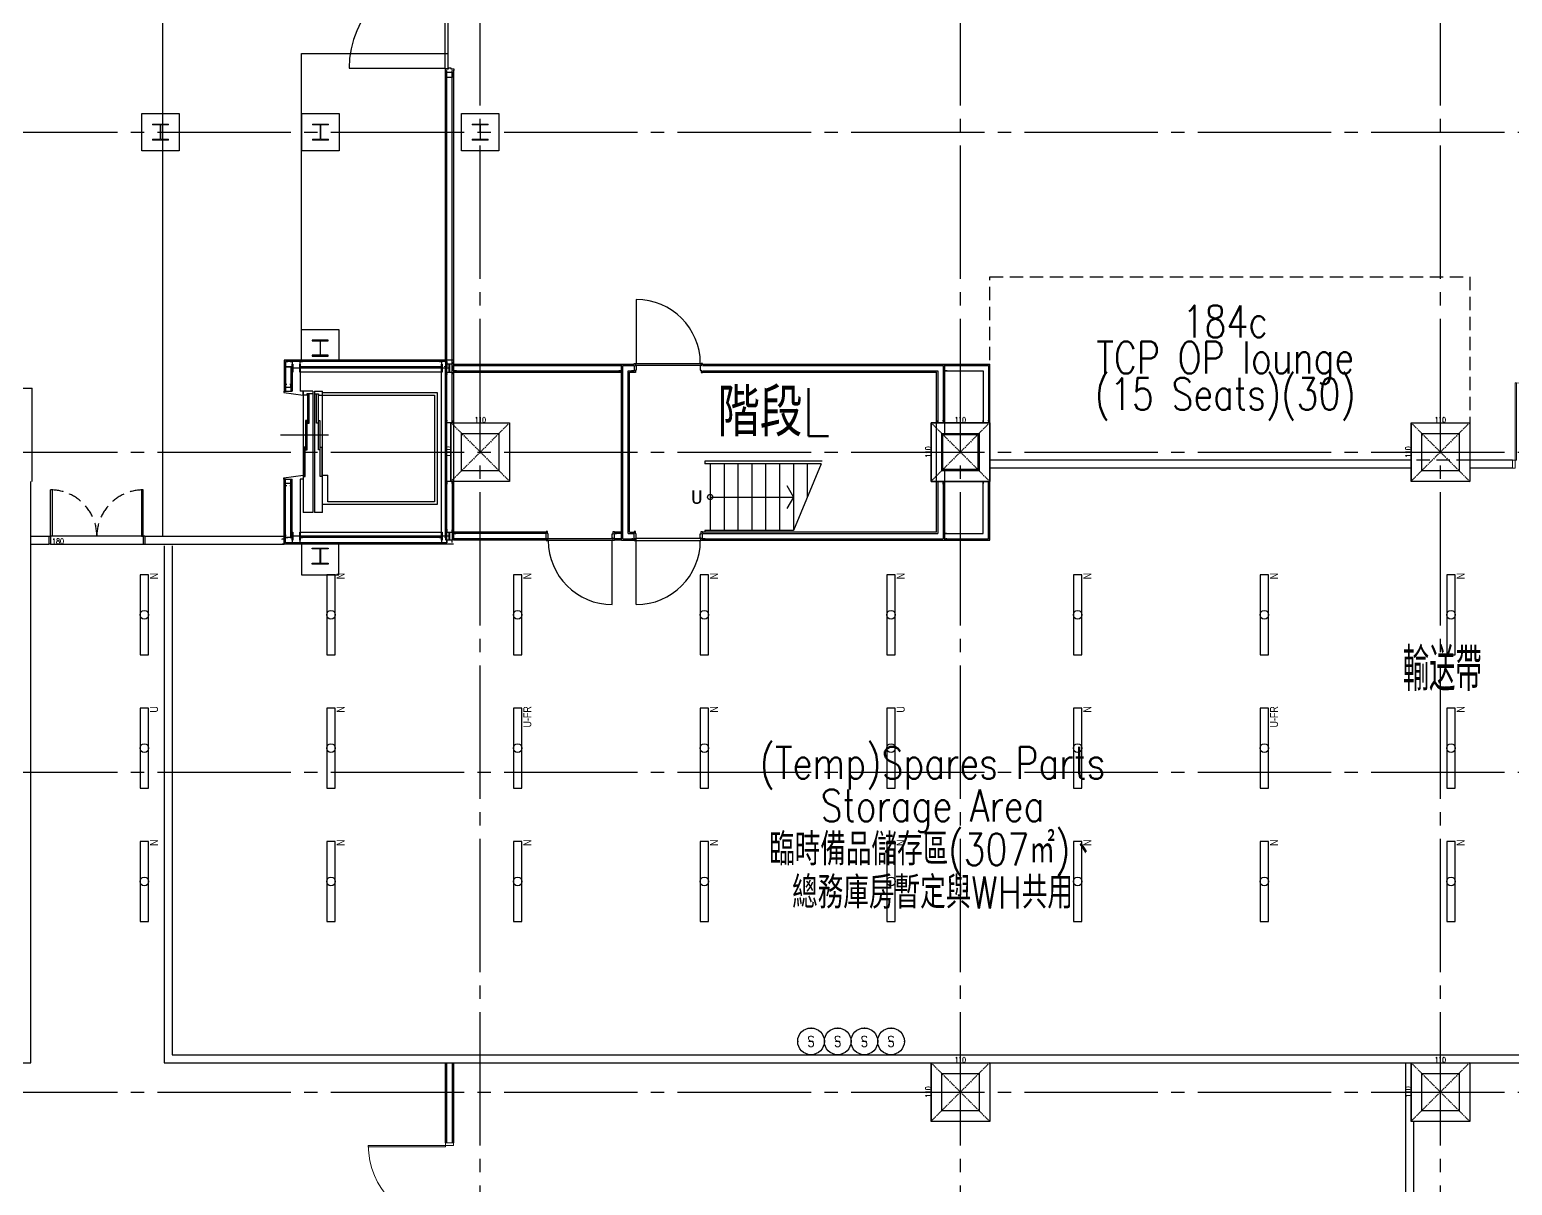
# Model space of a CAD drawing. Header units: millimetres. Extents: x -25195 to 195597, y 6477 to 112111.
# Drawn here: x 20815 to 23595, y 13775 to 15942 of the extents above; entities that cross this region are included whole.
import ezdxf
from ezdxf.enums import TextEntityAlignment as Align

# ---------------------------------------------------------------- set-up
doc = ezdxf.new("R2010")
doc.units = ezdxf.units.MM
doc.header["$LTSCALE"] = 100
doc.linetypes.add('X-N-FAB-L10$0$COL-CEN-LIN', pattern=[3.25, 2.5, -0.25, 0.25, -0.25])
doc.linetypes.add('X-N-FAB-L10$0$HIDDEN', pattern=[0.375, 0.25, -0.125])
for name, color, linetype in [('0-XREF', 7, 'Continuous'), ('188K-SM-06-F1-L10-ELEC-LIGHT-Y2257103$0$E-LIGHT(W)-N', 8, 'Continuous'), ('188K-SM-06-F1-L10-ELEC-LIGHT-Y2257103$0$E-LIGHT(W)-U FR', 8, 'Continuous'), ('188K-SM-06-F1-L10-ELEC-LIGHT-Y2257103$0$E-LIGHT(W)-U XLPE', 8, 'Continuous'), ('188K-SM-06-F1-L10-ELEC-LIGHT-Y2257103$0$E-LIGHT-SW', 8, 'Continuous'), ('X-N-FAB-L10$0$08', 8, 'Continuous'), ('X-N-FAB-L10$0$4', 8, 'Continuous'), ('X-N-FAB-L10$0$A-WALL-IN', 8, 'Continuous'), ('X-N-FAB-L10$0$BEAM', 8, 'Continuous'), ('X-N-FAB-L10$0$BLOCK', 8, 'Continuous'), ('X-N-FAB-L10$0$CCL', 8, 'X-N-FAB-L10$0$COL-CEN-LIN'), ('X-N-FAB-L10$0$COL', 8, 'Continuous'), ('X-N-FAB-L10$0$COL-S', 8, 'Continuous'), ('X-N-FAB-L10$0$DOOR', 8, 'Continuous'), ('X-N-FAB-L10$0$DOORSILL', 8, 'Continuous'), ('X-N-FAB-L10$0$TXT-CODE', 8, 'Continuous'), ('X-N-FAB-L10$0$WALL-P', 8, 'Continuous')]:
    doc.layers.add(name, color=color, linetype=linetype)
doc.layers.add('188K-SM-06-F1-L10-ELEC-LIGHT-Y2257103$0$Defpoints-CAS', color=8, linetype='Continuous', plot=False)
doc.layers.add('X-N-FAB-L10$0$STEEL1', color=8, linetype='Continuous', lineweight=0)
doc.styles.add('188K-SM-06-F1-L10-ELEC-LIGHT-Y2257103$0$F12P8-SM-03-C40-ELEC-LIGHT-L209207$0$Standard', font='txt.shx', dxfattribs={"bigfont": 'chineset.shx'})
doc.styles.add('188K-SM-06-F1-L10-ELEC-LIGHT-Y2257103$0$Standard', font='arial.ttf')
doc.styles.add('X-N-FAB-L10$0$ATS', font='monotxt.shx', dxfattribs={"bigfont": 'BIGFONT.shx'})
doc.styles.add('X-N-FAB-L10$0$CHINA', font='simplex.shx', dxfattribs={"width": 0.75, "bigfont": 'chineset.shx'})
doc.styles.add('X-N-FAB-L10$0$DIM', font='simplex.shx', dxfattribs={"width": 0.67, "bigfont": 'chineset.shx'})
doc.styles.add('X-N-FAB-L10$0$JEH', font='SIMPLEX.shx', dxfattribs={"bigfont": 'genie.shx'})
doc.styles.add('X-N-FAB-L10$0$ROMS', font='ROMANS', dxfattribs={"bigfont": 'EXTFONT'})
doc.dimstyles.new('X-N-FAB-L10$0$JJP_005_defpoint', dxfattribs={"dimtxt": 20, "dimasz": 0.5, "dimexe": 0.5, "dimexo": 0.5, "dimgap": 0.5, "dimtad": 1, "dimdsep": 46, "dimtxsty": 'X-N-FAB-L10$0$DIM', "dimblk": 'X-N-FAB-L10$0$_None', "dimcen": 10, "dimclrd": 256, "dimclre": 256, "dimclrt": 256, "dimadec": 0, "dimazin": 0, "dimtfac": 1, "dimtix": 1, "dimtmove": 2, "dimatfit": 3, "dimldrblk": 'X-N-FAB-L10$0$_None', "dimfxl": 0.5, "dimtolj": 1, "dimtzin": 0, "dimarcsym": 0})

# ---------------------------------------------------------------- blocks, each defined once
blk = doc.blocks.new('*U80')
at = {"ltscale": 600}
blk.add_lwpolyline([(75, 8.1), (-75, 8.1), (-75, -8.1), (75, -8.1)], close=True, dxfattribs=at)
blk.add_circle((0, 0), 8.1, dxfattribs=at)
at = {"style": '188K-SM-06-F1-L10-ELEC-LIGHT-Y2257103$0$Standard', "width": 0.8}
blk.add_text('N', height=15, rotation=360, dxfattribs=at).set_placement((78.5, -18.1), align=Align.MIDDLE_RIGHT)
blk = doc.blocks.new('*U81')
at = {"ltscale": 600}
blk.add_lwpolyline([(-75, -8.1), (75, -8.1), (75, 8.1), (-75, 8.1)], close=True, dxfattribs=at)
blk.add_circle((0, 0), 8.1, dxfattribs=at)
at = {"style": '188K-SM-06-F1-L10-ELEC-LIGHT-Y2257103$0$Standard', "width": 0.8}
blk.add_text('U', height=15, rotation=360, dxfattribs=at).set_placement((78.5, -18.1), align=Align.MIDDLE_RIGHT)
blk = doc.blocks.new('*U82')
at = {"ltscale": 600}
blk.add_lwpolyline([(-75, -8.1), (75, -8.1), (75, 8.1), (-75, 8.1)], close=True, dxfattribs=at)
blk.add_circle((0, 0), 8.1, dxfattribs=at)
at = {"style": '188K-SM-06-F1-L10-ELEC-LIGHT-Y2257103$0$Standard', "width": 0.8}
blk.add_text('U-FR', height=15, rotation=360, dxfattribs=at).set_placement((78.5, -18.1), align=Align.MIDDLE_RIGHT)
blk = doc.blocks.new('*U74')
blk.add_circle((0, 0), 25)
at = {"layer": '188K-SM-06-F1-L10-ELEC-LIGHT-Y2257103$0$Defpoints-CAS'}
blk.add_lwpolyline([(-3.5, 0.46), (3.5, 0.46), (3.5, -0.46), (-3.5, -0.46)], close=True, dxfattribs=at)
for p in [(-25, 0), (0, 25), (25, 0), (0, -25)]:
    blk.add_point(p, dxfattribs=at)
at = {"style": '188K-SM-06-F1-L10-ELEC-LIGHT-Y2257103$0$F12P8-SM-03-C40-ELEC-LIGHT-L209207$0$Standard', "width": 0.8}
blk.add_text('S', height=20, dxfattribs=at).set_placement((0, 0), align=Align.MIDDLE_CENTER)
blk = doc.blocks.new('188K-SM-06-F1-L10-ELEC-LIGHT-Y2257103')
at = {"layer": '188K-SM-06-F1-L10-ELEC-LIGHT-Y2257103$0$E-LIGHT(W)-N', "rotation": 90}
for p in [(21030, 14845), (21380, 14845), (21730, 14845), (22080, 14845), (22430, 14845), (22780, 14845), (23130, 14845), (23480, 14845), (21380, 14595), (22080, 14595), (22780, 14595), (23480, 14595), (21030, 14345), (21380, 14345), (21730, 14345), (22080, 14345), (22430, 14345), (22780, 14345), (23130, 14345), (23480, 14345)]:
    blk.add_blockref('*U80', p, dxfattribs=at)
at = {"layer": '188K-SM-06-F1-L10-ELEC-LIGHT-Y2257103$0$E-LIGHT(W)-U FR', "rotation": 90}
for p in [(21730, 14595), (23130, 14595)]:
    blk.add_blockref('*U82', p, dxfattribs=at)
at = {"layer": '188K-SM-06-F1-L10-ELEC-LIGHT-Y2257103$0$E-LIGHT(W)-U XLPE', "rotation": 90}
for p in [(21030, 14595), (22430, 14595)]:
    blk.add_blockref('*U81', p, dxfattribs=at)
at = {"layer": '188K-SM-06-F1-L10-ELEC-LIGHT-Y2257103$0$E-LIGHT-SW'}
for p in [(22280, 14045), (22330, 14045), (22380, 14045), (22430, 14045)]:
    blk.add_blockref('*U74', p, dxfattribs=at)
blk = doc.blocks.new('X-N-FAB-L10$0$萬用門(22改)-REVISED[26]_1')
at = {"layer": 'X-N-FAB-L10$0$DOOR', "color": 4, "lineweight": 0}
for p, q in [((1368.5, 6015), (1368.5, 6020)), ((1368.5, 6020), (1383.5, 6020)), ((1383.5, 6015), (1368.5, 6015)), ((1383.5, 6020), (1383.5, 6015)), ((1383.5, 6015), (1528.5, 6015)), ((1383.5, 6012), (1383.5, 6015)), ((1528.5, 6012), (1383.5, 6012)), ((1528.5, 6015), (1528.5, 6012)), ((1383.5, 5728), (1528.5, 5728)), ((1383.5, 5725), (1383.5, 5728)), ((1528.5, 5728), (1528.5, 5725)), ((1368.5, 5720), (1368.5, 5725)), ((1368.5, 5725), (1383.5, 5725)), ((1383.5, 5720), (1368.5, 5720)), ((1528.5, 5725), (1383.5, 5725)), ((1383.5, 5725), (1383.5, 5720))]:
    blk.add_line(p, q, dxfattribs=at)
for centre, start, end in [((1383.5, 6015), 270, 0), ((1383.5, 5725), 0, 90)]:
    blk.add_arc(centre, 145, start, end, dxfattribs=at)
blk = doc.blocks.new('X-N-FAB-L10$0$A$C08dda4ec')
at = {"layer": 'X-N-FAB-L10$0$COL'}
blk.add_lwpolyline([(0, 70), (70, 70), (70, 0), (0, 0)], close=True, dxfattribs=at)
at = {"layer": 'X-N-FAB-L10$0$STEEL1'}
blk.add_lwpolyline([(20, 50), (50, 50), (50, 48.5), (35.5, 48.5), (35.5, 21.5), (50, 21.5), (50, 20), (20, 20), (20, 21.5), (34.5, 21.5), (34.5, 48.5), (20, 48.5)], close=True, dxfattribs=at)
blk = doc.blocks.new('*D153')
at = {"layer": 'DefPoints', "lineweight": -2, "transparency": 16777216}
blk.add_line((0, 0), (110, 0), dxfattribs=at)
at = {"layer": 'DefPoints', "color": 0, "transparency": 16777216}
for p in [(0, 0), (110, 0), (110, 0)]:
    blk.add_point(p, dxfattribs=at)
at = {"layer": 'DefPoints', "transparency": 16777216, "insert": (55, 5.5), "char_height": 10, "attachment_point": 5, "style": 'X-N-FAB-L10$0$DIM'}
blk.add_mtext('\\A1;110', dxfattribs=at)
blk = doc.blocks.new('X-N-FAB-L10$0$_None')
blk = doc.blocks.new('*D154')
at = {"layer": 'DefPoints', "lineweight": -2, "transparency": 16777216}
blk.add_line((0, 0), (0, -110), dxfattribs=at)
at = {"layer": 'DefPoints', "color": 0, "transparency": 16777216}
for p in [(0, 0), (0, -110), (0, -110)]:
    blk.add_point(p, dxfattribs=at)
at = {"layer": 'DefPoints', "transparency": 16777216, "insert": (-5.5, -55), "char_height": 10, "attachment_point": 5, "rotation": 90, "style": 'X-N-FAB-L10$0$DIM'}
blk.add_mtext('\\A1;110', dxfattribs=at)
blk = doc.blocks.new('X-N-FAB-L10$0$A$C5b9bb6f0')
at = {"layer": 'X-N-FAB-L10$0$08'}
for p, q in [((23734.1, 6156.2), (23734.1, 7799)), ((23994.1, 7061.5), (24268.1, 7061.5)), ((23994.1, 6486.5), (23994.1, 7061.5)), ((24083.1, 7034), (24263.1, 7034)), ((24264.1, 6486.5), (24264.1, 7029.5)), ((24266.6, 6149), (24266.6, 7029.5)), ((24276.6, 6369), (24276.6, 7029.5)), ((24279.1, 7029.5), (24279.1, 6149)), ((24621.6, 6600), (24621.6, 6480)), ((24264.1, 6511.5), (24264.1, 6149)), ((24279.1, 6486.5), (23961.6, 6486.5)), ((23961.6, 6486.5), (23961.6, 6428)), ((24266.6, 6484), (23964.1, 6484)), ((23964.1, 6484), (23964.1, 6428)), ((24279.1, 6479), (24594.1, 6479)), ((24594.1, 6149), (24594.1, 6479)), ((24594.1, 6479), (24617.6, 6479)), ((24745.6, 6479), (25199.1, 6479)), ((25199.1, 6479), (25199.1, 6349)), ((25199.1, 6479), (25284.1, 6479)), ((25284.1, 6149), (25284.1, 6479)), ((23976.6, 6474), (23964.1, 6474)), ((23974.1, 6474), (23974.1, 6428)), ((23976.6, 6474), (23976.6, 6428)), ((24256.6, 6474), (23991.6, 6474)), ((24256.6, 6471.5), (23991.6, 6471.5)), ((24264.1, 6156.9), (24264.1, 6471.2)), ((24279.1, 6476.5), (24594.1, 6476.5)), ((24279.1, 6466.5), (24594.1, 6466.5)), ((24279.1, 6464), (24594.1, 6464)), ((24594.1, 6464), (24594.1, 6164)), ((24594.1, 6464), (24594.1, 6464)), ((24596.6, 6151.5), (24596.6, 6476.5)), ((24596.6, 6476.5), (24617.6, 6476.5)), ((24606.6, 6161.5), (24606.6, 6466.5)), ((24606.6, 6466.5), (24617.6, 6466.5)), ((24609.1, 6164), (24609.1, 6464)), ((24609.1, 6464), (24617.6, 6464)), ((24745.6, 6476.5), (25196.6, 6476.5)), ((24745.6, 6466.5), (25186.6, 6466.5)), ((24745.6, 6464), (25184.1, 6464)), ((25184.1, 6164), (25184.1, 6464)), ((25186.6, 6466.5), (25186.6, 6369)), ((25196.6, 6476.5), (25196.6, 6369)), ((25199.1, 6476.5), (25281.6, 6476.5)), ((25199.1, 6466.5), (25271.6, 6466.5)), ((25271.6, 6466.5), (25271.6, 6369)), ((25281.6, 6476.5), (25281.6, 6369)), ((22439.1, 6434), (23489.1, 6434)), ((23489.1, 6259), (23489.1, 6434)), ((23961.6, 6428), (23976.6, 6428)), ((23996.9, 6428), (23996.9, 6200.5)), ((24015.1, 6428), (23996.9, 6428)), ((24015.1, 6423), (24003.9, 6423)), ((24003.9, 6423), (24003.9, 6420.5)), ((24015.1, 6428), (24015.1, 6200.5)), ((24018.1, 6428), (24018.1, 6200.5)), ((24018.1, 6428), (24032.9, 6428)), ((24018.1, 6423), (24025.9, 6423)), ((24025.9, 6423), (24025.9, 6420.5)), ((24032.9, 6200.5), (24032.9, 6428)), ((24032.9, 6425.5), (24247.9, 6425.5)), ((24247.9, 6425.5), (24247.9, 6215.5)), ((24003.9, 6420.5), (23996.9, 6420.5)), ((24025.9, 6420.5), (24242.9, 6420.5)), ((24042.9, 6420.5), (24042.9, 6420.5)), ((24242.9, 6420.5), (24242.9, 6220.5)), ((24044.6, 6345.5), (23954.6, 6345.5)), ((24970.2, 6297), (24750.1, 6297)), ((24750.1, 6297), (24750.1, 6292)), ((24968.1, 6292), (24750.1, 6292)), ((24760.1, 6292), (24760.1, 6167)), ((24786.1, 6292), (24786.1, 6167)), ((24812.1, 6292), (24812.1, 6167)), ((24838.1, 6292), (24838.1, 6167)), ((24864.1, 6292), (24864.1, 6167)), ((24890.1, 6292), (24890.1, 6167)), ((24968.1, 6292), (24916.1, 6167)), ((24916.1, 6292), (24916.1, 6167)), ((24942.1, 6292), (24942.1, 6229.5)), ((23961.6, 6263), (23976.6, 6263)), ((23961.6, 6141.5), (23961.6, 6263)), ((23964.1, 6144), (23964.1, 6263)), ((23974.1, 6154), (23974.1, 6263)), ((23976.6, 6154), (23976.6, 6263)), ((24032.9, 6270.5), (24042.9, 6270.5)), ((24042.9, 6220.5), (24042.9, 6270.5)), ((24276.6, 6259), (24276.6, 6149)), ((25186.6, 6259), (25186.6, 6161.5)), ((25196.6, 6259), (25196.6, 6151.5)), ((25199.1, 6279), (25199.1, 6149)), ((25271.6, 6161.5), (25271.6, 6259)), ((25281.6, 6151.5), (25281.6, 6259)), ((24760.1, 6229.5), (24916.1, 6229.5)), ((24015.1, 6200.5), (23996.9, 6200.5)), ((24032.9, 6200.5), (24018.1, 6200.5)), ((24247.9, 6215.5), (24032.9, 6215.5)), ((24242.9, 6220.5), (24042.9, 6220.5)), ((23976.6, 6154), (23964.1, 6154)), ((24266.6, 6144), (23964.1, 6144)), ((24256.6, 6156.5), (23991.6, 6156.5)), ((24256.6, 6154), (23991.6, 6154)), ((24452.6, 6164), (24279.1, 6164)), ((24452.6, 6161.5), (24279.1, 6161.5)), ((24452.6, 6151.5), (24279.1, 6151.5)), ((24452.6, 6149), (24279.1, 6149)), ((24576.6, 6028), (24576.6, 6148)), ((24594.1, 6164), (24580.6, 6164)), ((24594.1, 6161.5), (24580.6, 6161.5)), ((24594.1, 6151.5), (24580.6, 6151.5)), ((24594.1, 6149), (24580.6, 6149)), ((24594.1, 6149), (24617.6, 6149)), ((24596.6, 6151.5), (24617.6, 6151.5)), ((24606.6, 6161.5), (24617.6, 6161.5)), ((24609.1, 6164), (24617.6, 6164)), ((24621.6, 6028), (24621.6, 6148)), ((25184.1, 6164), (24745.6, 6164)), ((24745.6, 6161.5), (25186.6, 6161.5)), ((24745.6, 6151.5), (25196.6, 6151.5)), ((24745.6, 6149), (25199.1, 6149)), ((24916.1, 6167), (24750.1, 6167)), ((24750.1, 6167), (24750.1, 6164)), ((25199.1, 6161.5), (25271.6, 6161.5)), ((25199.1, 6151.5), (25281.6, 6151.5)), ((25199.1, 6149), (25284.1, 6149)), ((24279.1, 6141.5), (23961.6, 6141.5))]:
    blk.add_line(p, q, dxfattribs=at)
for points in [[(24263.1, 7032.5), (24263.1, 7214), (24268.1, 7214), (24268.1, 7032.5)], [(24266.6, 7016.5), (24266.6, 7026.5), (24276.6, 7026.5), (24276.6, 7016.5)], [(24014.1, 6494), (24044.1, 6494), (24044.1, 6495.5), (24029.6, 6495.5), (24029.6, 6522.5), (24044.1, 6522.5), (24044.1, 6524), (24014.1, 6524), (24014.1, 6522.5), (24028.6, 6522.5), (24028.6, 6495.5), (24014.1, 6495.5)], [(23976.6, 6464), (23976.6, 6479), (23977.6, 6479), (23977.6, 6471.9), (23990.6, 6471.9), (23990.6, 6479), (23991.6, 6479), (23991.6, 6464), (23990.6, 6464), (23990.6, 6471.2), (23977.6, 6471.2), (23977.6, 6464)], [(24256.6, 6464), (24256.6, 6479), (24257.6, 6479), (24257.6, 6471.9), (24270.6, 6471.9), (24270.6, 6479), (24271.6, 6479), (24271.6, 6464), (24270.6, 6464), (24270.6, 6471.2), (24257.6, 6471.2), (24257.6, 6464)], [(24620.6, 6480), (24742.6, 6480), (24742.6, 6476), (24620.6, 6476)], [(24007.9, 6423), (24004.9, 6423), (24004.9, 6368), (24007.9, 6368)], [(24021.9, 6423), (24024.9, 6423), (24024.9, 6368), (24021.9, 6368)], [(24004.4, 6373), (24001.4, 6373), (24001.4, 6318), (24004.4, 6318)], [(24025.4, 6373), (24028.4, 6373), (24028.4, 6318), (24025.4, 6318)], [(25174.1, 6259), (25284.1, 6259), (25284.1, 6369), (25174.1, 6369)], [(26074.1, 6369), (26184.1, 6369), (26184.1, 6259), (26074.1, 6259)], [(25194.1, 6279), (25194.1, 6349), (25264.1, 6349), (25264.1, 6279)], [(25196.1, 6281), (25196.1, 6347), (25262.1, 6347), (25262.1, 6281)], [(26094.1, 6349), (26164.1, 6349), (26164.1, 6279), (26094.1, 6279)], [(24000.9, 6323), (23997.9, 6323), (23997.9, 6268), (24000.9, 6268)], [(24028.9, 6323), (24031.9, 6323), (24031.9, 6268), (24028.9, 6268)], [(23976.6, 6149), (23976.6, 6164), (23977.6, 6164), (23977.6, 6156.9), (23990.6, 6156.9), (23990.6, 6164), (23991.6, 6164), (23991.6, 6149), (23990.6, 6149), (23990.6, 6156.2), (23977.6, 6156.2), (23977.6, 6149)], [(24256.6, 6149), (24256.6, 6164), (24257.6, 6164), (24257.6, 6156.9), (24270.6, 6156.9), (24270.6, 6164), (24271.6, 6164), (24271.6, 6149), (24270.6, 6149), (24270.6, 6156.2), (24257.6, 6156.2), (24257.6, 6149)], [(24577.6, 6148), (24455.6, 6148), (24455.6, 6152), (24577.6, 6152)], [(24620.6, 6148), (24742.6, 6148), (24742.6, 6152), (24620.6, 6152)], [(24014.1, 6134), (24044.1, 6134), (24044.1, 6132.5), (24029.6, 6132.5), (24029.6, 6105.5), (24044.1, 6105.5), (24044.1, 6104), (24014.1, 6104), (24014.1, 6105.5), (24028.6, 6105.5), (24028.6, 6132.5), (24014.1, 6132.5)]]:
    blk.add_lwpolyline(points, close=True, dxfattribs=at)
for points in [[(24277.6, 7029.5), (24280.1, 7029.5), (24280.1, 7032), (24274.6, 7032), (24274.6, 7034), (24268.6, 7034), (24268.6, 7032), (24263.1, 7032), (24263.1, 7029.5), (24265.6, 7029.5)], [(23994.1, 6486.5), (23994.1, 6544), (24064.1, 6544), (24064.1, 6486.5)], [(23968.1, 6475), (23968.1, 6474), (23964.1, 6474), (23964.1, 6484), (23968.1, 6484), (23968.1, 6483)], [(23972.6, 6483), (23972.6, 6484), (23976.6, 6484), (23976.6, 6474), (23972.6, 6474), (23972.6, 6475)], [(23995.6, 6475), (23995.6, 6474), (23991.6, 6474), (23991.6, 6484), (23995.6, 6484), (23995.6, 6483)], [(24252.6, 6483), (24252.6, 6484), (24256.6, 6484), (24256.6, 6474), (24252.6, 6474), (24252.6, 6475)], [(24262.6, 6483), (24262.6, 6484), (24266.6, 6484), (24266.6, 6474), (24262.6, 6474), (24262.6, 6475)], [(24275.6, 6483), (24276.6, 6483), (24276.6, 6479), (24266.6, 6479), (24266.6, 6483), (24267.6, 6483)], [(24617.6, 6477.5), (24617.6, 6480), (24620.1, 6480), (24620.1, 6475.5), (24621.6, 6475.5), (24621.6, 6467.5), (24620.1, 6467.5), (24620.1, 6463), (24617.6, 6463), (24617.6, 6465.5)], [(24745.6, 6477.5), (24745.6, 6480), (24743.1, 6480), (24743.1, 6475.5), (24741.6, 6475.5), (24741.6, 6467.5), (24743.1, 6467.5), (24743.1, 6463), (24745.6, 6463), (24745.6, 6465.5)], [(23965.1, 6470), (23964.1, 6470), (23964.1, 6474), (23974.1, 6474), (23974.1, 6470), (23973.1, 6470)], [(23991.6, 6263), (23991.6, 6164), (24256.6, 6164), (24256.6, 6464), (23991.6, 6464), (23991.6, 6428)], [(24267.6, 6460), (24266.6, 6460), (24266.6, 6464), (24276.6, 6464), (24276.6, 6460), (24275.6, 6460)], [(24283.1, 6467.5), (24283.1, 6466.5), (24279.1, 6466.5), (24279.1, 6476.5), (24283.1, 6476.5), (24283.1, 6475.5)], [(24590.1, 6475.5), (24590.1, 6476.5), (24594.1, 6476.5), (24594.1, 6466.5), (24590.1, 6466.5), (24590.1, 6467.5)], [(24613.6, 6475.5), (24613.6, 6476.5), (24617.6, 6476.5), (24617.6, 6466.5), (24613.6, 6466.5), (24613.6, 6467.5)], [(25203.1, 6467.5), (25203.1, 6466.5), (25199.1, 6466.5), (25199.1, 6476.5), (25203.1, 6476.5), (25203.1, 6475.5)], [(23963.1, 6428), (23960.6, 6428), (23960.6, 6425.5), (23996.9, 6420.5), (23996.9, 6428), (23991.6, 6428)], [(23966.1, 6440.5), (23964.1, 6440.5), (23964.1, 6435.5), (23974.1, 6435.5), (23974.1, 6440.5), (23972.1, 6440.5)], [(24275.6, 6373), (24276.6, 6373), (24276.6, 6369), (24266.6, 6369), (24266.6, 6373), (24267.6, 6373)], [(25195.6, 6373), (25196.6, 6373), (25196.6, 6369), (25186.6, 6369), (25186.6, 6373), (25187.6, 6373)], [(25280.6, 6373), (25281.6, 6373), (25281.6, 6369), (25271.6, 6369), (25271.6, 6373), (25272.6, 6373)], [(23963.1, 6263), (23960.6, 6263), (23960.6, 6265.5), (23996.9, 6270.5), (23996.9, 6263), (23991.6, 6263)], [(23966.1, 6250.5), (23964.1, 6250.5), (23964.1, 6255.5), (23974.1, 6255.5), (23974.1, 6250.5), (23972.1, 6250.5)], [(24275.6, 6255), (24276.6, 6255), (24276.6, 6259), (24266.6, 6259), (24266.6, 6255), (24267.6, 6255)], [(25195.6, 6255), (25196.6, 6255), (25196.6, 6259), (25186.6, 6259), (25186.6, 6255), (25187.6, 6255)], [(25280.6, 6255), (25281.6, 6255), (25281.6, 6259), (25271.6, 6259), (25271.6, 6255), (25272.6, 6255)], [(24903.6, 6251.2), (24916.1, 6229.5), (24903.6, 6207.9)], [(23957.6, 6150), (23957.6, 6151), (23961.6, 6151), (23961.6, 6141), (23957.6, 6141), (23957.6, 6142)], [(23973.1, 6158), (23974.1, 6158), (23974.1, 6154), (23964.1, 6154), (23964.1, 6158), (23965.1, 6158)], [(23968.1, 6145), (23968.1, 6144), (23964.1, 6144), (23964.1, 6154), (23968.1, 6154), (23968.1, 6153)], [(23972.6, 6153), (23972.6, 6154), (23976.6, 6154), (23976.6, 6144), (23972.6, 6144), (23972.6, 6145)], [(23995.6, 6145), (23995.6, 6144), (23991.6, 6144), (23991.6, 6154), (23995.6, 6154), (23995.6, 6153)], [(24252.6, 6153), (24252.6, 6154), (24256.6, 6154), (24256.6, 6144), (24252.6, 6144), (24252.6, 6145)], [(24262.6, 6145), (24262.6, 6144), (24266.6, 6144), (24266.6, 6154), (24262.6, 6154), (24262.6, 6153)], [(24267.6, 6168), (24266.6, 6168), (24266.6, 6164), (24276.6, 6164), (24276.6, 6168), (24275.6, 6168)], [(24275.6, 6145), (24276.6, 6145), (24276.6, 6149), (24266.6, 6149), (24266.6, 6145), (24267.6, 6145)], [(24283.1, 6152.5), (24283.1, 6151.5), (24279.1, 6151.5), (24279.1, 6161.5), (24283.1, 6161.5), (24283.1, 6160.5)], [(24448.6, 6152.5), (24448.6, 6151.5), (24452.6, 6151.5), (24452.6, 6161.5), (24448.6, 6161.5), (24448.6, 6160.5)], [(24452.6, 6150.5), (24452.6, 6148), (24455.1, 6148), (24455.1, 6152.5), (24456.6, 6152.5), (24456.6, 6160.5), (24455.1, 6160.5), (24455.1, 6165), (24452.6, 6165), (24452.6, 6162.5)], [(24580.6, 6150.5), (24580.6, 6148), (24578.1, 6148), (24578.1, 6152.5), (24576.6, 6152.5), (24576.6, 6160.5), (24578.1, 6160.5), (24578.1, 6165), (24580.6, 6165), (24580.6, 6162.5)], [(24584.6, 6152.5), (24584.6, 6151.5), (24580.6, 6151.5), (24580.6, 6161.5), (24584.6, 6161.5), (24584.6, 6160.5)], [(24590.1, 6152.5), (24590.1, 6151.5), (24594.1, 6151.5), (24594.1, 6161.5), (24590.1, 6161.5), (24590.1, 6160.5)], [(24613.6, 6152.5), (24613.6, 6151.5), (24617.6, 6151.5), (24617.6, 6161.5), (24613.6, 6161.5), (24613.6, 6160.5)], [(24617.6, 6150.5), (24617.6, 6148), (24620.1, 6148), (24620.1, 6152.5), (24621.6, 6152.5), (24621.6, 6160.5), (24620.1, 6160.5), (24620.1, 6165), (24617.6, 6165), (24617.6, 6162.5)], [(24745.6, 6150.5), (24745.6, 6148), (24743.1, 6148), (24743.1, 6152.5), (24741.6, 6152.5), (24741.6, 6160.5), (24743.1, 6160.5), (24743.1, 6165), (24745.6, 6165), (24745.6, 6162.5)], [(24749.6, 6152.5), (24749.6, 6151.5), (24745.6, 6151.5), (24745.6, 6161.5), (24749.6, 6161.5), (24749.6, 6160.5)], [(25203.1, 6160.5), (25203.1, 6161.5), (25199.1, 6161.5), (25199.1, 6151.5), (25203.1, 6151.5), (25203.1, 6152.5)], [(23994.1, 6141.5), (23994.1, 6084), (24064.1, 6084), (24064.1, 6141.5)]]:
    blk.add_lwpolyline(points, dxfattribs=at)
blk.add_circle((24760.1, 6229.5), 5, dxfattribs=at)
for centre, radius, start, end in [((24263.1, 7034), 180, 90, 180), ((24621.6, 6480), 120, 0, 90), ((24576.6, 6148), 120, 180, 270), ((24621.6, 6148), 120, 270, 0)]:
    blk.add_arc(centre, radius, start, end, dxfattribs=at)
at = {"layer": 'X-N-FAB-L10$0$A-WALL-IN'}
for p, q in [((26064.1, 4579), (26064.1, 5169)), ((26079.1, 4579), (26079.1, 5059))]:
    blk.add_line(p, q, dxfattribs=at)
at = {"layer": 'X-N-FAB-L10$0$WALL-P'}
for p, q in [((24264.1, 5019), (24264.1, 5169)), ((24266.6, 5019), (24266.6, 5169)), ((24276.6, 5169), (24276.6, 5019)), ((24279.1, 5169), (24279.1, 5019))]:
    blk.add_line(p, q, dxfattribs=at)
at = {"layer": 'X-N-FAB-L10$0$08', "style": 'X-N-FAB-L10$0$ROMS', "width": 0.8}
blk.add_text('階段L', height=90, dxfattribs=at).set_placement((24879.3, 6388.5), align=Align.MIDDLE_CENTER)
at = {"layer": 'X-N-FAB-L10$0$08', "style": 'X-N-FAB-L10$0$ATS'}
blk.add_text('U', height=25, dxfattribs=at).set_placement((24735.1, 6229.5), align=Align.MIDDLE_CENTER)
at = {"layer": 'X-N-FAB-L10$0$08', "style": 'X-N-FAB-L10$0$JEH', "width": 0.65}
blk.add_text('輸送帶', height=80, dxfattribs=at).set_placement((26058.6, 5906.1), align=Align.MIDDLE_LEFT)
blk = doc.blocks.new('X-N-FAB-L10$0$A$C6F2944B3')
at = {"layer": 'X-N-FAB-L10$0$DOOR', "linetype": 'Continuous'}
for p, q in [((-177, 15), (-177, 102)), ((-174, 102), (-174, 15)), ((-6, 102), (-6, 15)), ((-3, 15), (-3, 102)), ((-180, 15), (-177, 15)), ((-180, 15), (-180, 0)), ((-177, 0), (-180, 0)), ((-177, 15), (-177, 0)), ((-174, 15), (-177, 15)), ((-6, 15), (-3, 15)), ((0, 15), (-3, 15)), ((-3, 15), (-3, 0)), ((-3, 0), (0, 0)), ((0, 15), (0, 0))]:
    blk.add_line(p, q, dxfattribs=at)
at = {"layer": 'X-N-FAB-L10$0$DOOR', "linetype": 'X-N-FAB-L10$0$HIDDEN'}
for centre, start, end in [((-177, 15), 0, 90), ((-3, 15), 90, 180)]:
    blk.add_arc(centre, 87, start, end, dxfattribs=at)
at = {"layer": 'X-N-FAB-L10$0$DOORSILL', "linetype": 'Continuous'}
for p, q in [((-3, 15), (-177, 15)), ((-177, 0), (-3, 0))]:
    blk.add_line(p, q, dxfattribs=at)
at = {"layer": 'DefPoints', "style": 'X-N-FAB-L10$0$CHINA', "width": 0.75}
blk.add_text('180', height=10, dxfattribs=at).set_placement((-174, 0.7))
blk = doc.blocks.new('*U152')
at = {"layer": 'DefPoints', "linetype": 'X-N-FAB-L10$0$HIDDEN', "ltscale": 0.1}
for p, q in [((110, 0), (0, -110)), ((0, 0), (110, -110))]:
    blk.add_line(p, q, dxfattribs=at)
at = {"layer": 'X-N-FAB-L10$0$COL', "ltscale": 0.1}
blk.add_lwpolyline([(0, 0), (110, 0), (110, -110), (0, -110)], close=True, dxfattribs=at)
at = {"layer": 'DefPoints'}
dim = blk.add_linear_dim(base=(0, -110), p1=(0, 0), p2=(0, -110), angle=90, dimstyle='X-N-FAB-L10$0$JJP_005_defpoint', override={"dimtxt": 10}, dxfattribs=at)
dim.commit()
dim.dimension.update_dxf_attribs({"geometry": '*D154', "text_midpoint": (-5.5, -55)})
dim = blk.add_linear_dim(base=(110, 0), p1=(0, 0), p2=(110, 0), dimstyle='X-N-FAB-L10$0$JJP_005_defpoint', override={"dimtxt": 10}, dxfattribs=at)
dim.commit()
dim.dimension.update_dxf_attribs({"geometry": '*D153', "text_midpoint": (55, 5.5)})
blk = doc.blocks.new('X-N-FAB-L10$0$A$C467ba2ca')
at = {"layer": 'X-N-FAB-L10$0$CCL'}
for p, q in [((-5350, 0), (-5350, 9160)), ((-4450, 0), (-4450, 9160)), ((-3550, 0), (-3550, 9160)), ((-27730, 5150), (360, 5150)), ((-27730, 4550), (360, 4550)), ((-27730, 3950), (360, 3950)), ((-27730, 3350), (360, 3350))]:
    blk.add_line(p, q, dxfattribs=at)
at = {"layer": 'X-N-FAB-L10$0$COL-S'}
for points in [[(-5385, 4585), (-5315, 4585), (-5315, 4515), (-5385, 4515)], [(-4485, 4585), (-4415, 4585), (-4415, 4515), (-4485, 4515)], [(-3585, 4585), (-3515, 4585), (-3515, 4515), (-3585, 4515)], [(-4485, 3385), (-4415, 3385), (-4415, 3315), (-4485, 3315)], [(-3585, 3385), (-3515, 3385), (-3515, 3315), (-3585, 3315)]]:
    blk.add_lwpolyline(points, close=True, dxfattribs=at)
at = {"layer": 'X-N-FAB-L10$0$BEAM'}
for p in [(-5405, 4605), (-4505, 4605), (-3605, 4605), (-4505, 3405), (-3605, 3405)]:
    blk.add_blockref('*U152', p, dxfattribs=at)
at = {"layer": 'X-N-FAB-L10$0$COL'}
for p in [(-5984.5, 5115), (-5684.5, 5115), (-5385, 5115)]:
    blk.add_blockref('X-N-FAB-L10$0$A$C08dda4ec', p, dxfattribs=at)
blk = doc.blocks.new('X-N-FAB-L10')
at = {"layer": 'X-N-FAB-L10$0$4', "linetype": 'X-N-FAB-L10$0$HIDDEN'}
blk.add_lwpolyline([(23515, 15135), (22615, 15135), (22615, 15478.4), (23515, 15478.4)], close=True, dxfattribs=at)
at = {"layer": 'X-N-FAB-L10$0$A-WALL-IN'}
for points in [[(23405, 15135), (22615, 15135)], [(23595, 15135), (23515, 15135)], [(23405, 15120), (22615, 15120)], [(23595, 15120), (23515, 15120)], [(18952.5, 15095), (18952.5, 14005), (20817, 14005), (20817, 15095)], [(20817, 14992), (20851, 14992)], [(21031, 14992), (21292.5, 14992)], [(20817, 14977), (20851, 14977)], [(21031, 14977), (21292.5, 14977)], [(21067, 14974), (21067, 14005), (24009.5, 14005)], [(21082, 14974), (21082, 14020), (23992.5, 14020)]]:
    blk.add_lwpolyline(points, dxfattribs=at)
at = {"layer": 'X-N-FAB-L10$0$COL-S'}
for points in [[(21625, 15185), (21695, 15185), (21695, 15115), (21625, 15115)], [(22525, 15185), (22595, 15185), (22595, 15115), (22525, 15115)], [(23425, 15185), (23495, 15185), (23495, 15115), (23425, 15115)], [(22525, 13985), (22595, 13985), (22595, 13915), (22525, 13915)], [(23425, 13985), (23495, 13985), (23495, 13915), (23425, 13915)]]:
    blk.add_lwpolyline(points, close=True, dxfattribs=at)
blk.add_blockref('X-N-FAB-L10$0$A$C5b9bb6f0', (-2669.1, 8836))
at = {"layer": 'X-N-FAB-L10$0$BEAM'}
for p in [(21605, 15205), (22505, 15205), (23405, 15205), (22505, 14005), (23405, 14005)]:
    blk.add_blockref('*U152', p, dxfattribs=at)
at = {"layer": 'X-N-FAB-L10$0$BLOCK'}
blk.add_blockref('X-N-FAB-L10$0$A$C467ba2ca', (27010, 10600), dxfattribs=at)
at = {"layer": 'X-N-FAB-L10$0$COL'}
for p in [(21025.5, 15715), (21325.5, 15715), (21625, 15715)]:
    blk.add_blockref('X-N-FAB-L10$0$A$C08dda4ec', p, dxfattribs=at)
at = {"layer": 'X-N-FAB-L10$0$DOOR', "lineweight": 0, "rotation": 90.00000000000001}
blk.add_blockref('X-N-FAB-L10$0$萬用門(22改)-REVISED[26]_1', (29615, 13751.5), dxfattribs=at)
at = {"layer": 'X-N-FAB-L10$0$DOOR'}
blk.add_blockref('X-N-FAB-L10$0$A$C6F2944B3', (21031, 14977), dxfattribs=at)
at = {"layer": 'X-N-FAB-L10$0$DOOR', "lineweight": 0, "xscale": -1}
blk.add_blockref('X-N-FAB-L10$0$萬用門(22改)-REVISED[26]_1', (22978.5, 7835), dxfattribs=at)
at = {"layer": 'X-N-FAB-L10$0$TXT-CODE', "style": 'X-N-FAB-L10$0$CHINA', "width": 0.8}
for s, p in [('184c', (23056.7, 15395)), ('TCP OP lounge', (23056.7, 15327)), ('(15 Seats)(30)', (23056.7, 15259)), ('(Temp)Spares Parts', (22507.9, 14567)), ('Storage Area', (22507.9, 14487)), ('臨時備品儲存區(307㎡)、', (22507.9, 14405)), ('總務庫房暫定與WH共用', (22507.9, 14324))]:
    blk.add_text(s, height=60, dxfattribs=at).set_placement(p, align=Align.MIDDLE_CENTER)

msp = doc.modelspace()

# ---------------------------------------------------------------- block references
at = {"layer": '0-XREF'}
for name in ['X-N-FAB-L10', '188K-SM-06-F1-L10-ELEC-LIGHT-Y2257103']:
    msp.add_blockref(name, (0, 0), dxfattribs=at)

doc.saveas('drawing.dxf')
